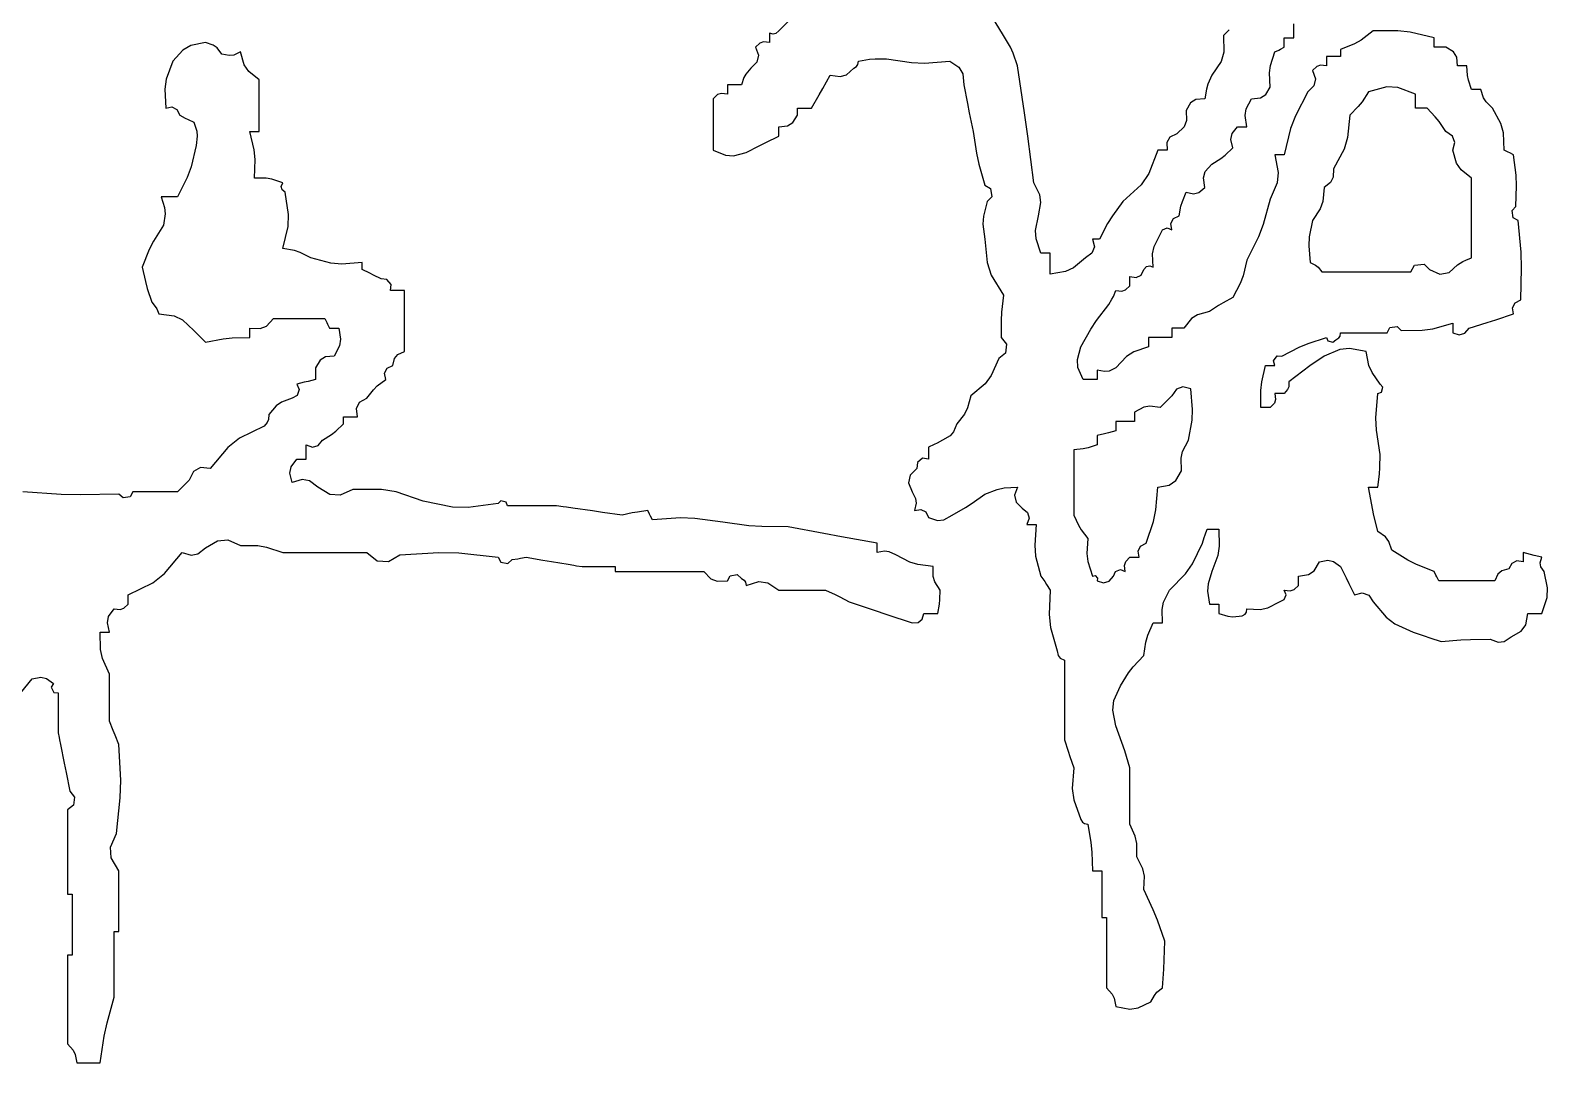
# Model space of a CAD drawing. Extents: x -737978 to 768813, y -372247 to 1140308.
# Drawn here: x 51195 to 52013, y -248814 to -248257 of the extents above; entities that cross this region are included whole.
import ezdxf

# ---------------------------------------------------------------- set-up
doc = ezdxf.new("R2010")
doc.units = 0
doc.header["$LTSCALE"] = 1000
doc.header["$MEASUREMENT"] = 0
doc.layers.get('0').update_dxf_attribs({"linetype": 'CONTINUOUS'})

# ---------------------------------------------------------------- blocks, each defined once
blk = doc.blocks.new('黄履优')
for p, q in [((1.1437, 0.4461), (1.140244, 0.442595)), ((1.220261, 0.440928), (1.217274, 0.445756)), ((1.323616, 0.440094), (1.323616, 0.445095)), ((0.936033, 0.438427), (0.930769, 0.437339)), ((0.938763, 0.437546), (0.936033, 0.438427)), ((1.133442, 0.438208), (1.131909, 0.43676)), ((1.134814, 0.438665), (1.133442, 0.438208)), ((1.13691, 0.438427), (1.134814, 0.438665)), ((1.138248, 0.441446), (1.13691, 0.441761)), ((1.13691, 0.441761), (1.13691, 0.440427)), ((1.13691, 0.440427), (1.13691, 0.439761)), ((1.13691, 0.439761), (1.13691, 0.438427)), ((1.139211, 0.441687), (1.138248, 0.441446)), ((1.140244, 0.442595), (1.139211, 0.441687)), ((1.22271, 0.43683), (1.220261, 0.440928)), ((1.299944, 0.442261), (1.298611, 0.440928)), ((1.298611, 0.440928), (1.298761, 0.435022)), ((1.300611, 0.442928), (1.299944, 0.442261)), ((1.320282, 0.43876), (1.320282, 0.440094)), ((1.320282, 0.440094), (1.321616, 0.440094)), ((1.320282, 0.438094), (1.320282, 0.43876)), ((1.320282, 0.43676), (1.320282, 0.438094)), ((1.321616, 0.440094), (1.322283, 0.440094)), ((1.322283, 0.440094), (1.323616, 0.440094)), ((1.345273, 0.437935), (1.340286, 0.435926)), ((1.347693, 0.439318), (1.345273, 0.437935)), ((1.351956, 0.442595), (1.347693, 0.439318)), ((1.360682, 0.442621), (1.351956, 0.442595)), ((1.365136, 0.442107), (1.360682, 0.442621)), ((1.373627, 0.440094), (1.365136, 0.442107)), ((1.373627, 0.43876), (1.373627, 0.440094)), ((1.373627, 0.438094), (1.373627, 0.43876)), ((1.373627, 0.43676), (1.373627, 0.438094)), ((0.927974, 0.435742), (0.924364, 0.431759)), ((0.930769, 0.437339), (0.927974, 0.435742)), ((0.94015, 0.436556), (0.938763, 0.437546)), ((0.941868, 0.434259), (0.94015, 0.436556)), ((0.944509, 0.433758), (0.941868, 0.434259)), ((0.9461, 0.433957), (0.944509, 0.433758)), ((0.948536, 0.435093), (0.9461, 0.433957)), ((0.949863, 0.430471), (0.948536, 0.435093)), ((1.131909, 0.43676), (1.133, 0.433887)), ((1.133, 0.433887), (1.132447, 0.431399)), ((1.168583, 0.431759), (1.172527, 0.43251)), ((1.172527, 0.43251), (1.174571, 0.43268)), ((1.174571, 0.43268), (1.178585, 0.432592)), ((1.178585, 0.432592), (1.1875, 0.4313)), ((1.223733, 0.434614), (1.22271, 0.43683)), ((1.225262, 0.430092), (1.223733, 0.434614)), ((1.298761, 0.435022), (1.297767, 0.431642)), ((1.315391, 0.430294), (1.316948, 0.435093)), ((1.316948, 0.435093), (1.318282, 0.43576)), ((1.318282, 0.43576), (1.318948, 0.436093)), ((1.318948, 0.436093), (1.320282, 0.43676)), ((1.337286, 0.433426), (1.335285, 0.433426)), ((1.335285, 0.433426), (1.335285, 0.432092)), ((1.338286, 0.433426), (1.337286, 0.433426)), ((1.340286, 0.433426), (1.338286, 0.433426)), ((1.340286, 0.435926), (1.340286, 0.434926)), ((1.340286, 0.434926), (1.340286, 0.434426)), ((1.340286, 0.434426), (1.340286, 0.433426)), ((1.375294, 0.43676), (1.373627, 0.43676)), ((1.376127, 0.43676), (1.375294, 0.43676)), ((1.377794, 0.43676), (1.376127, 0.43676)), ((1.380486, 0.435133), (1.377794, 0.43676)), ((1.381679, 0.433224), (1.380486, 0.435133)), ((1.381962, 0.430092), (1.381679, 0.433224)), ((0.924364, 0.431759), (0.92208, 0.425415)), ((0.951449, 0.428094), (0.949863, 0.430471)), ((0.955204, 0.425091), (0.951449, 0.428094)), ((1.128508, 0.427204), (1.127798, 0.42596)), ((1.130241, 0.429258), (1.128508, 0.427204)), ((1.132447, 0.431399), (1.130241, 0.429258)), ((1.162029, 0.426283), (1.164299, 0.426963)), ((1.164299, 0.426963), (1.166916, 0.429258)), ((1.166916, 0.429258), (1.167954, 0.429865)), ((1.167954, 0.429865), (1.168422, 0.430568)), ((1.168422, 0.430568), (1.168583, 0.431759)), ((1.1875, 0.4313), (1.192104, 0.431129)), ((1.192104, 0.431129), (1.20109, 0.431759)), ((1.20109, 0.431759), (1.204335, 0.429617)), ((1.204335, 0.429617), (1.205729, 0.427295)), ((1.205729, 0.427295), (1.206091, 0.423424)), ((1.227713, 0.413439), (1.225262, 0.430092)), ((1.297767, 0.431642), (1.294443, 0.426758)), ((1.315036, 0.42763), (1.315391, 0.430294)), ((1.315281, 0.42259), (1.315036, 0.42763)), ((1.331818, 0.429872), (1.330284, 0.428425)), ((1.330284, 0.428425), (1.331376, 0.425551)), ((1.33319, 0.43033), (1.331818, 0.429872)), ((1.335285, 0.430092), (1.33319, 0.43033)), ((1.335285, 0.432092), (1.335285, 0.431426)), ((1.335285, 0.431426), (1.335285, 0.430092)), ((1.383296, 0.430092), (1.381962, 0.430092)), ((1.383962, 0.430092), (1.383296, 0.430092)), ((1.385296, 0.430092), (1.383962, 0.430092)), ((1.385564, 0.426702), (1.385296, 0.430092)), ((0.92208, 0.425415), (0.921542, 0.421824)), ((0.921542, 0.421824), (0.921864, 0.415089)), ((0.955204, 0.417756), (0.955204, 0.425091)), ((1.123907, 0.423424), (1.121906, 0.423424)), ((1.121906, 0.423424), (1.121906, 0.42209)), ((1.121906, 0.42209), (1.121906, 0.421423)), ((1.124907, 0.423424), (1.123907, 0.423424)), ((1.126907, 0.423424), (1.124907, 0.423424)), ((1.127798, 0.42596), (1.126907, 0.423424)), ((1.15458, 0.419756), (1.155914, 0.42209)), ((1.155914, 0.42209), (1.158581, 0.426758)), ((1.158581, 0.426758), (1.162029, 0.426283)), ((1.206091, 0.423424), (1.207425, 0.416756)), ((1.292582, 0.421844), (1.291943, 0.418423)), ((1.293094, 0.423549), (1.292582, 0.421844)), ((1.294443, 0.426758), (1.293094, 0.423549)), ((1.313654, 0.419898), (1.315281, 0.42259)), ((1.330823, 0.423064), (1.328617, 0.420923)), ((1.331376, 0.425551), (1.330823, 0.423064)), ((1.35675, 0.422605), (1.350289, 0.420923)), ((1.360697, 0.422407), (1.35675, 0.422605)), ((1.366959, 0.42009), (1.360697, 0.422407)), ((1.385907, 0.424989), (1.385564, 0.426702)), ((1.386963, 0.421757), (1.385907, 0.424989)), ((1.388297, 0.421757), (1.386963, 0.421757)), ((1.388963, 0.421757), (1.388297, 0.421757)), ((1.390297, 0.421757), (1.388963, 0.421757)), ((1.391283, 0.41877), (1.390297, 0.421757)), ((0.955204, 0.414088), (0.955204, 0.417756)), ((1.118439, 0.41987), (1.116905, 0.418423)), ((1.116905, 0.418423), (1.116905, 0.411088)), ((1.119811, 0.420328), (1.118439, 0.41987)), ((1.121906, 0.42009), (1.119811, 0.420328)), ((1.121906, 0.421423), (1.121906, 0.42009)), ((1.151913, 0.415089), (1.15458, 0.419756)), ((1.207425, 0.416756), (1.208091, 0.413422)), ((1.286902, 0.416947), (1.285275, 0.414255)), ((1.28881, 0.41814), (1.286902, 0.416947)), ((1.291943, 0.418423), (1.28881, 0.41814)), ((1.306728, 0.414831), (1.308613, 0.418423)), ((1.308613, 0.418423), (1.311746, 0.418706)), ((1.311746, 0.418706), (1.313654, 0.419898)), ((1.328617, 0.420923), (1.324238, 0.412381)), ((1.347994, 0.417323), (1.346629, 0.415617)), ((1.350289, 0.420923), (1.347994, 0.417323)), ((1.366959, 0.418089), (1.366959, 0.42009)), ((1.366959, 0.417089), (1.366959, 0.418089)), ((1.366959, 0.415089), (1.366959, 0.417089)), ((1.392212, 0.417284), (1.391283, 0.41877)), ((1.394465, 0.415089), (1.392212, 0.417284)), ((0.921864, 0.415089), (0.924067, 0.415471)), ((0.924067, 0.415471), (0.925849, 0.414581)), ((0.925849, 0.414581), (0.926865, 0.412588)), ((0.926865, 0.412588), (0.928803, 0.411471)), ((0.928803, 0.411471), (0.92981, 0.410968)), ((0.92981, 0.410968), (0.931866, 0.410088)), ((0.955204, 0.406754), (0.955204, 0.414088)), ((1.116905, 0.411088), (1.116905, 0.40742)), ((1.145285, 0.409896), (1.146912, 0.412588)), ((1.146912, 0.414088), (1.146912, 0.415089)), ((1.146912, 0.415089), (1.148912, 0.415089)), ((1.146912, 0.413588), (1.146912, 0.414088)), ((1.146912, 0.412588), (1.146912, 0.413588)), ((1.148912, 0.415089), (1.149912, 0.415089)), ((1.149912, 0.415089), (1.151913, 0.415089)), ((1.208091, 0.413422), (1.209425, 0.406754)), ((1.22888, 0.405103), (1.227713, 0.413439)), ((1.285275, 0.414255), (1.285492, 0.410671)), ((1.306328, 0.412429), (1.306728, 0.414831)), ((1.306946, 0.408421), (1.306328, 0.412429)), ((1.324238, 0.412381), (1.322524, 0.407752)), ((1.34362, 0.412588), (1.342824, 0.404612)), ((1.346629, 0.415617), (1.34362, 0.412588)), ((1.368626, 0.415089), (1.366959, 0.415089)), ((1.369459, 0.415089), (1.368626, 0.415089)), ((1.371126, 0.415089), (1.369459, 0.415089)), ((1.374034, 0.411962), (1.371126, 0.415089)), ((1.375382, 0.410277), (1.374034, 0.411962)), ((1.397426, 0.409609), (1.394465, 0.415089)), ((0.931866, 0.410088), (0.932939, 0.406913)), ((0.932939, 0.406913), (0.933122, 0.405076)), ((0.953328, 0.400213), (0.95187, 0.406754)), ((0.95187, 0.406754), (0.953204, 0.406754)), ((0.953204, 0.406754), (0.95387, 0.406754)), ((0.95387, 0.406754), (0.955204, 0.406754)), ((1.116905, 0.40742), (1.116905, 0.400085)), ((1.140244, 0.408421), (1.143376, 0.408703)), ((1.140244, 0.407087), (1.140244, 0.408421)), ((1.140244, 0.40642), (1.140244, 0.407087)), ((1.140244, 0.405087), (1.140244, 0.40642)), ((1.143376, 0.408703), (1.145285, 0.409896)), ((1.209425, 0.406754), (1.210628, 0.398999)), ((1.281941, 0.40592), (1.27954, 0.40471)), ((1.28457, 0.408366), (1.281941, 0.40592)), ((1.285492, 0.410671), (1.28457, 0.408366)), ((1.301286, 0.403921), (1.301743, 0.40598)), ((1.301743, 0.40598), (1.303612, 0.408421)), ((1.303612, 0.408421), (1.304945, 0.408421)), ((1.304945, 0.408421), (1.305612, 0.408421)), ((1.305612, 0.408421), (1.306946, 0.408421)), ((1.322524, 0.407752), (1.320282, 0.398418)), ((1.377794, 0.406754), (1.375382, 0.410277)), ((1.380135, 0.40513), (1.377794, 0.406754)), ((1.398343, 0.406307), (1.397426, 0.409609)), ((1.398632, 0.400085), (1.398343, 0.406307)), ((0.932699, 0.401753), (0.930918, 0.394154)), ((0.933122, 0.405076), (0.932699, 0.401753)), ((0.953671, 0.396783), (0.953328, 0.400213)), ((1.116905, 0.400085), (1.121223, 0.39828)), ((1.128574, 0.399252), (1.133219, 0.401631)), ((1.133219, 0.401631), (1.135553, 0.402799)), ((1.135553, 0.402799), (1.140244, 0.405087)), ((1.231096, 0.388416), (1.22888, 0.405103)), ((1.275272, 0.400085), (1.27205, 0.391813)), ((1.276606, 0.400085), (1.275272, 0.400085)), ((1.277273, 0.400085), (1.276606, 0.400085)), ((1.278607, 0.400085), (1.277273, 0.400085)), ((1.27954, 0.40471), (1.278431, 0.402768)), ((1.278431, 0.402768), (1.278607, 0.400085)), ((1.299171, 0.398319), (1.301945, 0.400919)), ((1.301945, 0.400919), (1.301286, 0.403921)), ((1.341568, 0.400485), (1.337786, 0.393417)), ((1.342824, 0.404612), (1.341568, 0.400485)), ((1.380991, 0.402848), (1.380135, 0.40513)), ((1.380295, 0.400085), (1.380991, 0.402848)), ((1.38164, 0.395469), (1.380295, 0.400085)), ((1.399966, 0.399419), (1.398632, 0.400085)), ((0.953537, 0.390083), (0.953671, 0.396783)), ((1.121223, 0.39828), (1.124044, 0.398078)), ((1.124044, 0.398078), (1.128574, 0.399252)), ((1.210628, 0.398999), (1.211468, 0.395137)), ((1.211468, 0.395137), (1.213593, 0.387583)), ((1.292148, 0.392467), (1.294443, 0.395084)), ((1.294443, 0.395084), (1.297646, 0.397133)), ((1.297646, 0.397133), (1.299171, 0.398319)), ((1.318282, 0.398418), (1.316948, 0.398418)), ((1.316948, 0.398418), (1.318104, 0.392154)), ((1.318948, 0.398418), (1.318282, 0.398418)), ((1.320282, 0.398418), (1.318948, 0.398418)), ((1.383219, 0.393101), (1.38164, 0.395469)), ((1.400633, 0.399085), (1.399966, 0.399419)), ((1.401966, 0.398418), (1.400633, 0.399085)), ((1.40285, 0.391129), (1.401966, 0.398418)), ((0.929547, 0.390383), (0.926031, 0.383415)), ((0.930918, 0.394154), (0.929547, 0.390383)), ((0.957593, 0.390079), (0.953537, 0.390083)), ((0.959701, 0.389728), (0.957593, 0.390079)), ((0.963539, 0.388416), (0.959701, 0.389728)), ((1.27205, 0.391813), (1.269293, 0.387769)), ((1.291467, 0.390198), (1.292148, 0.392467)), ((1.291943, 0.386749), (1.291467, 0.390198)), ((1.318104, 0.392154), (1.317716, 0.388468)), ((1.337708, 0.390436), (1.33679, 0.388601)), ((1.337786, 0.393417), (1.337708, 0.390436)), ((1.386963, 0.390083), (1.383219, 0.393101)), ((1.386963, 0.378748), (1.386963, 0.390083)), ((1.403018, 0.38742), (1.40285, 0.391129)), ((0.963016, 0.387145), (0.963539, 0.388416)), ((0.963313, 0.385958), (0.963016, 0.387145)), ((0.964373, 0.385082), (0.963313, 0.385958)), ((0.965614, 0.37717), (0.964373, 0.385082)), ((1.213593, 0.387583), (1.215661, 0.386451)), ((1.215661, 0.386451), (1.216095, 0.383414)), ((1.233174, 0.384184), (1.231096, 0.388416)), ((1.233573, 0.381392), (1.233174, 0.384184)), ((1.269293, 0.387769), (1.26277, 0.381748)), ((1.283984, 0.38185), (1.285275, 0.385082)), ((1.285275, 0.385082), (1.287972, 0.384553)), ((1.287972, 0.384553), (1.289811, 0.385013)), ((1.289811, 0.385013), (1.291943, 0.386749)), ((1.317716, 0.388468), (1.315281, 0.382582)), ((1.334452, 0.386749), (1.333949, 0.381818)), ((1.33679, 0.388601), (1.334452, 0.386749)), ((1.4028, 0.380081), (1.403018, 0.38742)), ((0.92253, 0.383415), (0.920197, 0.383415)), ((0.920197, 0.383415), (0.921482, 0.379612)), ((0.921482, 0.379612), (0.921668, 0.377377)), ((0.923697, 0.383415), (0.92253, 0.383415)), ((0.926031, 0.383415), (0.923697, 0.383415)), ((1.214426, 0.381748), (1.213131, 0.376563)), ((1.216095, 0.383414), (1.214426, 0.381748)), ((1.232763, 0.376747), (1.233573, 0.381392)), ((1.26277, 0.381748), (1.259045, 0.376679)), ((1.282774, 0.376747), (1.283476, 0.380156)), ((1.283476, 0.380156), (1.283984, 0.38185)), ((1.315281, 0.382582), (1.312728, 0.373652)), ((1.333019, 0.379214), (1.330284, 0.37508)), ((1.333949, 0.381818), (1.333019, 0.379214)), ((1.386963, 0.37308), (1.386963, 0.378748)), ((1.401418, 0.378596), (1.4028, 0.380081)), ((1.401845, 0.376037), (1.401418, 0.378596)), ((0.92103, 0.373413), (0.917508, 0.367702)), ((0.921668, 0.377377), (0.92103, 0.373413)), ((0.965434, 0.372859), (0.965614, 0.37717)), ((1.213131, 0.376563), (1.212954, 0.373719)), ((1.212954, 0.373719), (1.213593, 0.368412)), ((1.231661, 0.371517), (1.232763, 0.376747)), ((1.257359, 0.373982), (1.254435, 0.368412)), ((1.259045, 0.376679), (1.257359, 0.373982)), ((1.279891, 0.37395), (1.280782, 0.375731)), ((1.280274, 0.371746), (1.279891, 0.37395)), ((1.280782, 0.375731), (1.282774, 0.376747)), ((1.312728, 0.373652), (1.311034, 0.36925)), ((1.330284, 0.37508), (1.329151, 0.369177)), ((1.386963, 0.361744), (1.386963, 0.37308)), ((1.403633, 0.37508), (1.401845, 0.376037)), ((1.404642, 0.363784), (1.403633, 0.37508)), ((0.917508, 0.367702), (0.915984, 0.364654)), ((0.963539, 0.365078), (0.965434, 0.372859)), ((1.213593, 0.368412), (1.214407, 0.360017)), ((1.231852, 0.368463), (1.231661, 0.371517)), ((1.233597, 0.363411), (1.231852, 0.368463)), ((1.252934, 0.368412), (1.251934, 0.368412)), ((1.251934, 0.368412), (1.25263, 0.36565)), ((1.253434, 0.368412), (1.252934, 0.368412)), ((1.254435, 0.368412), (1.253434, 0.368412)), ((1.273949, 0.365821), (1.276106, 0.370079)), ((1.276106, 0.370079), (1.276865, 0.371706)), ((1.276865, 0.371706), (1.278602, 0.372401)), ((1.278602, 0.372401), (1.280274, 0.371746)), ((1.311034, 0.36925), (1.306946, 0.36091)), ((1.329151, 0.369177), (1.328978, 0.366069)), ((0.915984, 0.364654), (0.913529, 0.35841)), ((0.967683, 0.364297), (0.963539, 0.365078)), ((0.969757, 0.363605), (0.967683, 0.364297)), ((0.973541, 0.361744), (0.969757, 0.363605)), ((1.234931, 0.363411), (1.233597, 0.363411)), ((1.235597, 0.363411), (1.234931, 0.363411)), ((1.236931, 0.363411), (1.235597, 0.363411)), ((1.236931, 0.36041), (1.236931, 0.363411)), ((1.251774, 0.363368), (1.249434, 0.361744)), ((1.25263, 0.36565), (1.251774, 0.363368)), ((1.273383, 0.363178), (1.273949, 0.365821)), ((1.273605, 0.35841), (1.273383, 0.363178)), ((1.328978, 0.366069), (1.329451, 0.360077)), ((1.40481, 0.358076), (1.404642, 0.363784)), ((0.913529, 0.35841), (0.914645, 0.353356)), ((0.980663, 0.359864), (0.973541, 0.361744)), ((0.984535, 0.359512), (0.980663, 0.359864)), ((0.991879, 0.360077), (0.984535, 0.359512)), ((0.991879, 0.359077), (0.991879, 0.360077)), ((0.991879, 0.358577), (0.991879, 0.359077)), ((0.991879, 0.357576), (0.991879, 0.358577)), ((0.994546, 0.356243), (0.991879, 0.357576)), ((1.214407, 0.360017), (1.215875, 0.355613)), ((1.236931, 0.35891), (1.236931, 0.36041)), ((1.236931, 0.355909), (1.236931, 0.35891)), ((1.242362, 0.356892), (1.236931, 0.355909)), ((1.245192, 0.358213), (1.242362, 0.356892)), ((1.249434, 0.361744), (1.245192, 0.358213)), ((1.269255, 0.355584), (1.270271, 0.357576)), ((1.270271, 0.357576), (1.271147, 0.358636)), ((1.271147, 0.358636), (1.272334, 0.358933)), ((1.272334, 0.358933), (1.273605, 0.35841)), ((1.306946, 0.36091), (1.305587, 0.355378)), ((1.329451, 0.360077), (1.331387, 0.359178)), ((1.331387, 0.359178), (1.332316, 0.358434)), ((1.332316, 0.358434), (1.333618, 0.356743)), ((1.333618, 0.356743), (1.346288, 0.356743)), ((1.346288, 0.356743), (1.352622, 0.356743)), ((1.352622, 0.356743), (1.365292, 0.356743)), ((1.365292, 0.356743), (1.366632, 0.359073)), ((1.366632, 0.359073), (1.370087, 0.359505)), ((1.370087, 0.359505), (1.37196, 0.357576)), ((1.37196, 0.357576), (1.375652, 0.355898)), ((1.379013, 0.356458), (1.381962, 0.359243)), ((1.381962, 0.359243), (1.383884, 0.360388)), ((1.383884, 0.360388), (1.384895, 0.360893)), ((1.384895, 0.360893), (1.386963, 0.361744)), ((1.404467, 0.346741), (1.40481, 0.358076)), ((0.914645, 0.353356), (0.915315, 0.350846)), ((0.995879, 0.355576), (0.994546, 0.356243)), ((0.998547, 0.354242), (0.995879, 0.355576)), ((1.00067, 0.354022), (0.998547, 0.354242)), ((1.002132, 0.352195), (1.00067, 0.354022)), ((1.001881, 0.350075), (1.002132, 0.352195)), ((1.215875, 0.355613), (1.220261, 0.348408)), ((1.263737, 0.350294), (1.26527, 0.351742)), ((1.26527, 0.353742), (1.26527, 0.355076)), ((1.26527, 0.355076), (1.267474, 0.354693)), ((1.26527, 0.353075), (1.26527, 0.353742)), ((1.26527, 0.351742), (1.26527, 0.353075)), ((1.267474, 0.354693), (1.269255, 0.355584)), ((1.304559, 0.352636), (1.301945, 0.347574)), ((1.305587, 0.355378), (1.304559, 0.352636)), ((1.375652, 0.355898), (1.379013, 0.356458)), ((0.915315, 0.350846), (0.916863, 0.345907)), ((0.916863, 0.345907), (0.918143, 0.344445)), ((1.003881, 0.350075), (1.001881, 0.350075)), ((1.004881, 0.350075), (1.003881, 0.350075)), ((1.006882, 0.350075), (1.004881, 0.350075)), ((1.006882, 0.341406), (1.006882, 0.350075)), ((1.220261, 0.348408), (1.219556, 0.342439)), ((1.257769, 0.345074), (1.258885, 0.347012)), ((1.258885, 0.347012), (1.259389, 0.348019)), ((1.259389, 0.348019), (1.260269, 0.350075)), ((1.260269, 0.350075), (1.262364, 0.349837)), ((1.262364, 0.349837), (1.263737, 0.350294)), ((1.301945, 0.347574), (1.298523, 0.345728)), ((1.402474, 0.345725), (1.404467, 0.346741)), ((0.918143, 0.344445), (0.918675, 0.343558)), ((0.918675, 0.343558), (0.919363, 0.34174)), ((0.919363, 0.34174), (0.924837, 0.34104)), ((0.924837, 0.34104), (0.927813, 0.339651)), ((1.006882, 0.337072), (1.006882, 0.341406)), ((1.219556, 0.342439), (1.219388, 0.339415)), ((1.253333, 0.339386), (1.257769, 0.345074)), ((1.289411, 0.341447), (1.28724, 0.340065)), ((1.29361, 0.342573), (1.289411, 0.341447)), ((1.296849, 0.344723), (1.29361, 0.342573)), ((1.298523, 0.345728), (1.296849, 0.344723)), ((1.395644, 0.339701), (1.401966, 0.34174)), ((1.401584, 0.343943), (1.402474, 0.345725)), ((1.401966, 0.34174), (1.401584, 0.343943)), ((0.927813, 0.339651), (0.931866, 0.335905)), ((0.931866, 0.335905), (0.933533, 0.334238)), ((0.95187, 0.335405), (0.95187, 0.336739)), ((0.95187, 0.336739), (0.955455, 0.336533)), ((0.95187, 0.334738), (0.95187, 0.335405)), ((0.955455, 0.336533), (0.957751, 0.337451)), ((0.957751, 0.337451), (0.960205, 0.340073)), ((0.960205, 0.340073), (0.96754, 0.340073)), ((0.96754, 0.340073), (0.971208, 0.340073)), ((0.971208, 0.340073), (0.978542, 0.340073)), ((0.978542, 0.340073), (0.979209, 0.338739)), ((0.979209, 0.338739), (0.979543, 0.338072)), ((0.979543, 0.338072), (0.980209, 0.336739)), ((0.980209, 0.336739), (0.981543, 0.336739)), ((0.981543, 0.336739), (0.98221, 0.336739)), ((0.98221, 0.336739), (0.983543, 0.336739)), ((0.983543, 0.336739), (0.984161, 0.33273)), ((1.006882, 0.328404), (1.006882, 0.337072)), ((1.219388, 0.339415), (1.219427, 0.333405)), ((1.247767, 0.330071), (1.25131, 0.336353)), ((1.25131, 0.336353), (1.253333, 0.339386)), ((1.281941, 0.336739), (1.280274, 0.336739)), ((1.280274, 0.336739), (1.280274, 0.335405)), ((1.280274, 0.335405), (1.280274, 0.334738)), ((1.282774, 0.336739), (1.281941, 0.336739)), ((1.284441, 0.336739), (1.282774, 0.336739)), ((1.28724, 0.340065), (1.284441, 0.336739)), ((1.340126, 0.33388), (1.340286, 0.335072)), ((1.340286, 0.335072), (1.346954, 0.335072)), ((1.346954, 0.335072), (1.350289, 0.335072)), ((1.350289, 0.335072), (1.356957, 0.335072)), ((1.356957, 0.335072), (1.357913, 0.33686)), ((1.357913, 0.33686), (1.360473, 0.337286)), ((1.360473, 0.337286), (1.361958, 0.335905)), ((1.361958, 0.335905), (1.36936, 0.335912)), ((1.36936, 0.335912), (1.373161, 0.33643)), ((1.373161, 0.33643), (1.380295, 0.338406)), ((1.380295, 0.338406), (1.380295, 0.337072)), ((1.380295, 0.337072), (1.380295, 0.336405)), ((1.380295, 0.336405), (1.380295, 0.335072)), ((1.380295, 0.335072), (1.382586, 0.334269)), ((1.384609, 0.334847), (1.38613, 0.336739)), ((1.38613, 0.336739), (1.392476, 0.338701)), ((1.392476, 0.338701), (1.395644, 0.339701)), ((0.933533, 0.334238), (0.934366, 0.333405)), ((0.934366, 0.333405), (0.936033, 0.331738)), ((0.936033, 0.331738), (0.942297, 0.332892)), ((0.942297, 0.332892), (0.945503, 0.33323)), ((0.945503, 0.33323), (0.95187, 0.333405)), ((0.95187, 0.333405), (0.95187, 0.334738)), ((0.983761, 0.330328), (0.981876, 0.326736)), ((0.984161, 0.33273), (0.983761, 0.330328)), ((1.219427, 0.333405), (1.221278, 0.331019)), ((1.221278, 0.331019), (1.220923, 0.327824)), ((1.246593, 0.325541), (1.247767, 0.330071)), ((1.271938, 0.330071), (1.26669, 0.32827)), ((1.275272, 0.333405), (1.271938, 0.333405)), ((1.271938, 0.333405), (1.271938, 0.332071)), ((1.271938, 0.332071), (1.271938, 0.331404)), ((1.271938, 0.331404), (1.271938, 0.330071)), ((1.27694, 0.333405), (1.275272, 0.333405)), ((1.280274, 0.333405), (1.27694, 0.333405)), ((1.280274, 0.334738), (1.280274, 0.333405)), ((1.319449, 0.326736), (1.325564, 0.329874)), ((1.325564, 0.329874), (1.328767, 0.331223)), ((1.328767, 0.331223), (1.335285, 0.333405)), ((1.335285, 0.333405), (1.335762, 0.332115)), ((1.335762, 0.332115), (1.337592, 0.331658)), ((1.337592, 0.331658), (1.338619, 0.332571)), ((1.338619, 0.332571), (1.339657, 0.333178)), ((1.339657, 0.333178), (1.340126, 0.33388)), ((1.382586, 0.334269), (1.384609, 0.334847)), ((0.976835, 0.325261), (0.975208, 0.322569)), ((0.978744, 0.326454), (0.976835, 0.325261)), ((0.981876, 0.326736), (0.978744, 0.326454)), ((1.002714, 0.323402), (1.00333, 0.325933)), ((1.00333, 0.325933), (1.004504, 0.327342)), ((1.004504, 0.327342), (1.006882, 0.328404)), ((1.218594, 0.325903), (1.215876, 0.319814)), ((1.220923, 0.327824), (1.218594, 0.325903)), ((1.246795, 0.322719), (1.246593, 0.325541)), ((1.264087, 0.326596), (1.260269, 0.322569)), ((1.26669, 0.32827), (1.264087, 0.326596)), ((1.316429, 0.324987), (1.317782, 0.326791)), ((1.316948, 0.323402), (1.316429, 0.324987)), ((1.317782, 0.326791), (1.319449, 0.326736)), ((1.334452, 0.326736), (1.329337, 0.323229)), ((1.340018, 0.329078), (1.334452, 0.326736)), ((1.343511, 0.329466), (1.340018, 0.329078)), ((1.349455, 0.328404), (1.343511, 0.329466)), ((1.350444, 0.323422), (1.349455, 0.328404)), ((0.975208, 0.322569), (0.975208, 0.320902)), ((0.975208, 0.320902), (0.975208, 0.320068)), ((0.975208, 0.320068), (0.975208, 0.318401)), ((0.999831, 0.320605), (1.000722, 0.322386)), ((1.000214, 0.318401), (0.999831, 0.320605)), ((1.000722, 0.322386), (1.002714, 0.323402)), ((1.215876, 0.319814), (1.213676, 0.31688)), ((1.2486, 0.318401), (1.246795, 0.322719)), ((1.256236, 0.321205), (1.253601, 0.321735)), ((1.253601, 0.321735), (1.253601, 0.320402)), ((1.253601, 0.320402), (1.253601, 0.319735)), ((1.253601, 0.319735), (1.253601, 0.318401)), ((1.257846, 0.321406), (1.256236, 0.321205)), ((1.260269, 0.322569), (1.257846, 0.321406)), ((1.312313, 0.317506), (1.313614, 0.323402)), ((1.313614, 0.323402), (1.314948, 0.323402)), ((1.314948, 0.323402), (1.315614, 0.323402)), ((1.315614, 0.323402), (1.316948, 0.323402)), ((1.326832, 0.321391), (1.321949, 0.317568)), ((1.329337, 0.323229), (1.326832, 0.321391)), ((1.351531, 0.320885), (1.350444, 0.323422)), ((1.354456, 0.316734), (1.351531, 0.320885)), ((0.971208, 0.317401), (0.96854, 0.316734)), ((0.96854, 0.316734), (0.969416, 0.314816)), ((0.969416, 0.314816), (0.968725, 0.312742)), ((0.972541, 0.317735), (0.971208, 0.317401)), ((0.975208, 0.318401), (0.972541, 0.317735)), ((0.993546, 0.311733), (0.995822, 0.314741)), ((0.995822, 0.314741), (0.997206, 0.316125)), ((0.997206, 0.316125), (1.000214, 0.318401)), ((1.213676, 0.31688), (1.208592, 0.312567)), ((1.250601, 0.318401), (1.2486, 0.318401)), ((1.251601, 0.318401), (1.250601, 0.318401)), ((1.253601, 0.318401), (1.251601, 0.318401)), ((1.281897, 0.314907), (1.280274, 0.312567)), ((1.284179, 0.315763), (1.281897, 0.314907)), ((1.286942, 0.315067), (1.284179, 0.315763)), ((1.287601, 0.307755), (1.286942, 0.315067)), ((1.311947, 0.308399), (1.311972, 0.314437)), ((1.311972, 0.314437), (1.312313, 0.317506)), ((1.321434, 0.314778), (1.320282, 0.3134)), ((1.321833, 0.315776), (1.321434, 0.314778)), ((1.321949, 0.317568), (1.321833, 0.315776)), ((1.353623, 0.3134), (1.354912, 0.313877)), ((1.355369, 0.315707), (1.354456, 0.316734)), ((1.354912, 0.313877), (1.355369, 0.315707)), ((0.96122, 0.30896), (0.958538, 0.305899)), ((0.963079, 0.310261), (0.96122, 0.30896)), ((0.966873, 0.311733), (0.963079, 0.310261)), ((0.968725, 0.312742), (0.966873, 0.311733)), ((0.989806, 0.30802), (0.990939, 0.310285)), ((0.990939, 0.310285), (0.993546, 0.311733)), ((1.207411, 0.308252), (1.206334, 0.306097)), ((1.208592, 0.312567), (1.207411, 0.308252)), ((1.270202, 0.308531), (1.266937, 0.306732)), ((1.272417, 0.308934), (1.270202, 0.308531)), ((1.276106, 0.308399), (1.272417, 0.308934)), ((1.277773, 0.310066), (1.276106, 0.308399)), ((1.278607, 0.3109), (1.277773, 0.310066)), ((1.280274, 0.312567), (1.278607, 0.3109)), ((1.313281, 0.308399), (1.311947, 0.308399)), ((1.313947, 0.308399), (1.313281, 0.308399)), ((1.315281, 0.308399), (1.313947, 0.308399)), ((1.316729, 0.309933), (1.315281, 0.308399)), ((1.317186, 0.311305), (1.316729, 0.309933)), ((1.318282, 0.3134), (1.316948, 0.3134)), ((1.316948, 0.3134), (1.317186, 0.311305)), ((1.318948, 0.3134), (1.318282, 0.3134)), ((1.320282, 0.3134), (1.318948, 0.3134)), ((1.35293, 0.304753), (1.353623, 0.3134)), ((0.958023, 0.303108), (0.956871, 0.301731)), ((0.958422, 0.304107), (0.958023, 0.303108)), ((0.958538, 0.305899), (0.958422, 0.304107)), ((0.985211, 0.304065), (0.985211, 0.305065)), ((0.985211, 0.305065), (0.987211, 0.305065)), ((0.985211, 0.303565), (0.985211, 0.304065)), ((0.985211, 0.302565), (0.985211, 0.303565)), ((0.987211, 0.305065), (0.988211, 0.305065)), ((0.988211, 0.305065), (0.990212, 0.305065)), ((0.990212, 0.305065), (0.989806, 0.30802)), ((1.206334, 0.306097), (1.203591, 0.302565)), ((1.262937, 0.303398), (1.260269, 0.303398)), ((1.260269, 0.303398), (1.260269, 0.302065)), ((1.26427, 0.303398), (1.262937, 0.303398)), ((1.266937, 0.303398), (1.26427, 0.303398)), ((1.266937, 0.306732), (1.266937, 0.305399)), ((1.266937, 0.305399), (1.266937, 0.304732)), ((1.266937, 0.304732), (1.266937, 0.303398)), ((1.286108, 0.29673), (1.287428, 0.303953)), ((1.287428, 0.303953), (1.287601, 0.307755)), ((1.353101, 0.300297), (1.35293, 0.304753)), ((0.948129, 0.297443), (0.943964, 0.294183)), ((0.956871, 0.301731), (0.948129, 0.297443)), ((0.977709, 0.29673), (0.980911, 0.298778)), ((0.980911, 0.298778), (0.982437, 0.299965)), ((0.982437, 0.299965), (0.985211, 0.302565)), ((1.201216, 0.298327), (1.198589, 0.29673)), ((1.202414, 0.299725), (1.201216, 0.298327)), ((1.203591, 0.302565), (1.202414, 0.299725)), ((1.256268, 0.299064), (1.253601, 0.298397)), ((1.253601, 0.298397), (1.253601, 0.297063)), ((1.257602, 0.299397), (1.256268, 0.299064)), ((1.260269, 0.300064), (1.257602, 0.299397)), ((1.260269, 0.302065), (1.260269, 0.301398)), ((1.260269, 0.301398), (1.260269, 0.300064)), ((1.354456, 0.291729), (1.353101, 0.300297)), ((0.943964, 0.294183), (0.9377, 0.286728)), ((0.971874, 0.293063), (0.971874, 0.295063)), ((0.971874, 0.295063), (0.974165, 0.29426)), ((0.971874, 0.292062), (0.971874, 0.293063)), ((0.971874, 0.290062), (0.971874, 0.292062)), ((0.974165, 0.29426), (0.976188, 0.294838)), ((0.976188, 0.294838), (0.977709, 0.29673)), ((1.195589, 0.29523), (1.193588, 0.29423)), ((1.193588, 0.29423), (1.193588, 0.292563)), ((1.193588, 0.292563), (1.193588, 0.291729)), ((1.196589, 0.29573), (1.195589, 0.29523)), ((1.198589, 0.29673), (1.196589, 0.29573)), ((1.248656, 0.293664), (1.245266, 0.293396)), ((1.245266, 0.293396), (1.245266, 0.284061)), ((1.250369, 0.294007), (1.248656, 0.293664)), ((1.253601, 0.295063), (1.250369, 0.294007)), ((1.253601, 0.297063), (1.253601, 0.296397)), ((1.253601, 0.296397), (1.253601, 0.295063)), ((1.283485, 0.290341), (1.28405, 0.292787)), ((1.28405, 0.292787), (1.286108, 0.29673)), ((0.934279, 0.287008), (0.931769, 0.285613)), ((0.9377, 0.286728), (0.934279, 0.287008)), ((0.966091, 0.285036), (0.966546, 0.287308)), ((0.966546, 0.287308), (0.96854, 0.290062)), ((0.96854, 0.290062), (0.969874, 0.290062)), ((0.969874, 0.290062), (0.970541, 0.290062)), ((0.970541, 0.290062), (0.971874, 0.290062)), ((1.189421, 0.286728), (1.186989, 0.284351)), ((1.189641, 0.288851), (1.189421, 0.286728)), ((1.191468, 0.290313), (1.189641, 0.288851)), ((1.193588, 0.290062), (1.191468, 0.290313)), ((1.193588, 0.291729), (1.193588, 0.290062)), ((1.283608, 0.285894), (1.283485, 0.290341)), ((1.354176, 0.284707), (1.354344, 0.287051)), ((1.354344, 0.287051), (1.354456, 0.291729)), ((0.930199, 0.28256), (0.928532, 0.280893)), ((0.931769, 0.285613), (0.930199, 0.28256)), ((0.966873, 0.281727), (0.966091, 0.285036)), ((0.97046, 0.282742), (0.966873, 0.281727)), ((0.973042, 0.282273), (0.97046, 0.282742)), ((0.976042, 0.28006), (0.973042, 0.282273)), ((1.186989, 0.284351), (1.186424, 0.281522)), ((1.186424, 0.281522), (1.187754, 0.278393)), ((1.245266, 0.284061), (1.245266, 0.279393)), ((1.279284, 0.280748), (1.281589, 0.282361)), ((1.281589, 0.282361), (1.283608, 0.285894)), ((1.353623, 0.28006), (1.354176, 0.284707)), ((0.88466, 0.277441), (0.871019, 0.278393)), ((0.891523, 0.277273), (0.88466, 0.277441)), ((0.905193, 0.277559), (0.891523, 0.277273)), ((0.906678, 0.276178), (0.905193, 0.277559)), ((0.909238, 0.276605), (0.906678, 0.276178)), ((0.910194, 0.278393), (0.909238, 0.276605)), ((0.916529, 0.278393), (0.910194, 0.278393)), ((0.919697, 0.278393), (0.916529, 0.278393)), ((0.926031, 0.278393), (0.919697, 0.278393)), ((0.927698, 0.28006), (0.926031, 0.278393)), ((0.928532, 0.280893), (0.927698, 0.28006)), ((0.980333, 0.277471), (0.976042, 0.28006)), ((0.983947, 0.27723), (0.980333, 0.277471)), ((0.988545, 0.279226), (0.983947, 0.27723)), ((0.998685, 0.279214), (0.988545, 0.279226)), ((1.003954, 0.278335), (0.998685, 0.279214)), ((1.01355, 0.275059), (1.003954, 0.278335)), ((1.187754, 0.278393), (1.188917, 0.275969)), ((1.188917, 0.275969), (1.189118, 0.27436)), ((1.209111, 0.274288), (1.213593, 0.277559)), ((1.213593, 0.277559), (1.21806, 0.27924)), ((1.21806, 0.27924), (1.220497, 0.279763)), ((1.220497, 0.279763), (1.225262, 0.28006)), ((1.225262, 0.28006), (1.22417, 0.277186)), ((1.22417, 0.277186), (1.224723, 0.274699)), ((1.245266, 0.279393), (1.245266, 0.270058)), ((1.274575, 0.271916), (1.275272, 0.28006)), ((1.275272, 0.28006), (1.279284, 0.280748)), ((1.351428, 0.273687), (1.350289, 0.28006)), ((1.350289, 0.28006), (1.351622, 0.28006)), ((1.351622, 0.28006), (1.352289, 0.28006)), ((1.352289, 0.28006), (1.353623, 0.28006)), ((1.024014, 0.272953), (1.01355, 0.275059)), ((1.029647, 0.272777), (1.024014, 0.272953)), ((1.040222, 0.274225), (1.029647, 0.272777)), ((1.04125, 0.275138), (1.040222, 0.274225)), ((1.043079, 0.274681), (1.04125, 0.275138)), ((1.043556, 0.273392), (1.043079, 0.274681)), ((1.050558, 0.273392), (1.043556, 0.273392)), ((1.054059, 0.273392), (1.050558, 0.273392)), ((1.06106, 0.273392), (1.054059, 0.273392)), ((1.063394, 0.273058), (1.06106, 0.273392)), ((1.064561, 0.272892), (1.063394, 0.273058)), ((1.066895, 0.272558), (1.064561, 0.272892)), ((1.073896, 0.271558), (1.066895, 0.272558)), ((1.077397, 0.271058), (1.073896, 0.271558)), ((1.084398, 0.270058), (1.077397, 0.271058)), ((1.088044, 0.270836), (1.084398, 0.270058)), ((1.089881, 0.27117), (1.088044, 0.270836)), ((1.093567, 0.271725), (1.089881, 0.27117)), ((1.094234, 0.270391), (1.093567, 0.271725)), ((1.094567, 0.269724), (1.094234, 0.270391)), ((1.189118, 0.27436), (1.188587, 0.271725)), ((1.188587, 0.271725), (1.190791, 0.272107)), ((1.190791, 0.272107), (1.192572, 0.271217)), ((1.192572, 0.271217), (1.193588, 0.269224)), ((1.201923, 0.270058), (1.206761, 0.272777)), ((1.206761, 0.272777), (1.209111, 0.274288)), ((1.224723, 0.274699), (1.226929, 0.272558)), ((1.226929, 0.272558), (1.228821, 0.271038)), ((1.228821, 0.271038), (1.229399, 0.269014)), ((1.273717, 0.2678), (1.274575, 0.271916)), ((1.352096, 0.270514), (1.351428, 0.273687)), ((1.353623, 0.264223), (1.352096, 0.270514)), ((1.095234, 0.268391), (1.094567, 0.269724)), ((1.105217, 0.26909), (1.095234, 0.268391)), ((1.110325, 0.26892), (1.105217, 0.26909)), ((1.120239, 0.267557), (1.110325, 0.26892)), ((1.129516, 0.266318), (1.120239, 0.267557)), ((1.134219, 0.265982), (1.129516, 0.266318)), ((1.143578, 0.26589), (1.134219, 0.265982)), ((1.156231, 0.263472), (1.143578, 0.26589)), ((1.193588, 0.269224), (1.196755, 0.268129)), ((1.196755, 0.268129), (1.199036, 0.268357)), ((1.199036, 0.268357), (1.201923, 0.270058)), ((1.229399, 0.269014), (1.228596, 0.266724)), ((1.228596, 0.266724), (1.229929, 0.266724)), ((1.229929, 0.266724), (1.230596, 0.266724)), ((1.230596, 0.266724), (1.23193, 0.266724)), ((1.23193, 0.266724), (1.231365, 0.25938)), ((1.245266, 0.270058), (1.246961, 0.266558)), ((1.246961, 0.266558), (1.247977, 0.264865)), ((1.247977, 0.264865), (1.250267, 0.261723)), ((1.271105, 0.260056), (1.273717, 0.2678)), ((1.292109, 0.263056), (1.292776, 0.265057)), ((1.292776, 0.265057), (1.294443, 0.265057)), ((1.294443, 0.265057), (1.295277, 0.265057)), ((1.295277, 0.265057), (1.296944, 0.265057)), ((1.296944, 0.265057), (1.297132, 0.258975)), ((0.936033, 0.258389), (0.940325, 0.260978)), ((0.940325, 0.260978), (0.943939, 0.261219)), ((0.943939, 0.261219), (0.948536, 0.259222)), ((1.162566, 0.262304), (1.156231, 0.263472)), ((1.175251, 0.260056), (1.162566, 0.262304)), ((1.175251, 0.258722), (1.175251, 0.260056)), ((1.250267, 0.261723), (1.24996, 0.256355)), ((1.269113, 0.259039), (1.271105, 0.260056)), ((1.287603, 0.25271), (1.291109, 0.260056)), ((1.291109, 0.260056), (1.291776, 0.262056)), ((1.291776, 0.262056), (1.292109, 0.263056)), ((1.35636, 0.262321), (1.353623, 0.264223)), ((1.357564, 0.260716), (1.35636, 0.262321)), ((1.358624, 0.257555), (1.357564, 0.260716)), ((0.921434, 0.249266), (0.927698, 0.256722)), ((0.927698, 0.256722), (0.930975, 0.255813)), ((0.930975, 0.255813), (0.933358, 0.25629)), ((0.933358, 0.25629), (0.936033, 0.258389)), ((0.948536, 0.259222), (0.95462, 0.259215)), ((0.95462, 0.259215), (0.957782, 0.258688)), ((0.957782, 0.258688), (0.963539, 0.256722)), ((0.963539, 0.256722), (0.975542, 0.256722)), ((0.975542, 0.256722), (0.981543, 0.256722)), ((0.981543, 0.256722), (0.993546, 0.256722)), ((0.993546, 0.256722), (0.99722, 0.253824)), ((1.001166, 0.253542), (1.005215, 0.255888)), ((1.005215, 0.255888), (1.019191, 0.256812)), ((1.019191, 0.256812), (1.026306, 0.256643)), ((1.026306, 0.256643), (1.040222, 0.255054)), ((1.040222, 0.255054), (1.041179, 0.253266)), ((1.043738, 0.25284), (1.045223, 0.254221)), ((1.045223, 0.254221), (1.047224, 0.254554)), ((1.047224, 0.254554), (1.048224, 0.254721)), ((1.048224, 0.254721), (1.050224, 0.255054)), ((1.050224, 0.255054), (1.056226, 0.254054)), ((1.056226, 0.254054), (1.059226, 0.253554)), ((1.175251, 0.258055), (1.175251, 0.258722)), ((1.175251, 0.256722), (1.175251, 0.258055)), ((1.177886, 0.257252), (1.175251, 0.256722)), ((1.179496, 0.257051), (1.177886, 0.257252)), ((1.181919, 0.255888), (1.179496, 0.257051)), ((1.186903, 0.253358), (1.181919, 0.255888)), ((1.231365, 0.25938), (1.231717, 0.255508)), ((1.231717, 0.255508), (1.233597, 0.248386)), ((1.24996, 0.256355), (1.250315, 0.253513)), ((1.263823, 0.253521), (1.26527, 0.255054)), ((1.26527, 0.255054), (1.266604, 0.255054)), ((1.266604, 0.255054), (1.267271, 0.255054)), ((1.267271, 0.255054), (1.268604, 0.255054)), ((1.268222, 0.257258), (1.269113, 0.259039)), ((1.268604, 0.255054), (1.268222, 0.257258)), ((1.296593, 0.255745), (1.294443, 0.250053)), ((1.297132, 0.258975), (1.296593, 0.255745)), ((1.332785, 0.253387), (1.335787, 0.254046)), ((1.335787, 0.254046), (1.337846, 0.253589)), ((1.364335, 0.254033), (1.358624, 0.257555)), ((1.367383, 0.252509), (1.364335, 0.254033)), ((1.407968, 0.256055), (1.4053, 0.256722)), ((1.4053, 0.256722), (1.4053, 0.255388)), ((1.4053, 0.255388), (1.4053, 0.254721)), ((1.4053, 0.254721), (1.4053, 0.253387)), ((1.409301, 0.255721), (1.407968, 0.256055)), ((1.411968, 0.255054), (1.409301, 0.255721)), ((1.411375, 0.253115), (1.411968, 0.255054)), ((0.91727, 0.246007), (0.921434, 0.249266)), ((0.99722, 0.253824), (1.001166, 0.253542)), ((1.041179, 0.253266), (1.043738, 0.25284)), ((1.059226, 0.253554), (1.065228, 0.252554)), ((1.065228, 0.252554), (1.067228, 0.252221)), ((1.067228, 0.252221), (1.068228, 0.252054)), ((1.068228, 0.252054), (1.070229, 0.25172)), ((1.070229, 0.25172), (1.074896, 0.25172)), ((1.074896, 0.25172), (1.07723, 0.25172)), ((1.07723, 0.25172), (1.081898, 0.25172)), ((1.081898, 0.25172), (1.081898, 0.251054)), ((1.081898, 0.251054), (1.081898, 0.25072)), ((1.081898, 0.25072), (1.081898, 0.250053)), ((1.081898, 0.250053), (1.094567, 0.250053)), ((1.094567, 0.250053), (1.100902, 0.250053)), ((1.100902, 0.250053), (1.113571, 0.250053)), ((1.113571, 0.250053), (1.116025, 0.247432)), ((1.122863, 0.248508), (1.125423, 0.248934)), ((1.125423, 0.248934), (1.126907, 0.247553)), ((1.189718, 0.252478), (1.186903, 0.253358)), ((1.195255, 0.25172), (1.189718, 0.252478)), ((1.195191, 0.24824), (1.195255, 0.25172)), ((1.250315, 0.253513), (1.251934, 0.248386)), ((1.259436, 0.248386), (1.260195, 0.250014)), ((1.260195, 0.250014), (1.261932, 0.250708)), ((1.261932, 0.250708), (1.263603, 0.250053)), ((1.263365, 0.252149), (1.263823, 0.253521)), ((1.263603, 0.250053), (1.263365, 0.252149)), ((1.27944, 0.243385), (1.285142, 0.249194)), ((1.285142, 0.249194), (1.287603, 0.25271)), ((1.294443, 0.250053), (1.293139, 0.245559)), ((1.325283, 0.248386), (1.328857, 0.248869)), ((1.328857, 0.248869), (1.330965, 0.250274)), ((1.330965, 0.250274), (1.332785, 0.253387)), ((1.337846, 0.253589), (1.340286, 0.25172)), ((1.340286, 0.25172), (1.342287, 0.24772)), ((1.373627, 0.250053), (1.367383, 0.252509)), ((1.374294, 0.24872), (1.373627, 0.250053)), ((1.374627, 0.248053), (1.374294, 0.24872)), ((1.39636, 0.249097), (1.395298, 0.246719)), ((1.397769, 0.250271), (1.39636, 0.249097)), ((1.400299, 0.250887), (1.397769, 0.250271)), ((1.401315, 0.252879), (1.400299, 0.250887)), ((1.403097, 0.25377), (1.401315, 0.252879)), ((1.4053, 0.253387), (1.403097, 0.25377)), ((1.411611, 0.251695), (1.411375, 0.253115)), ((1.412802, 0.250053), (1.411611, 0.251695)), ((1.414074, 0.244179), (1.412802, 0.250053)), ((0.908527, 0.241718), (0.91727, 0.246007)), ((1.116025, 0.247432), (1.118321, 0.246513)), ((1.118321, 0.246513), (1.121906, 0.246719)), ((1.121906, 0.246719), (1.122863, 0.248508)), ((1.126907, 0.247553), (1.127945, 0.246946)), ((1.127945, 0.246946), (1.128414, 0.246244)), ((1.128414, 0.246244), (1.128574, 0.245052)), ((1.128574, 0.245052), (1.133082, 0.246437)), ((1.133082, 0.246437), (1.136305, 0.245977)), ((1.136305, 0.245977), (1.140244, 0.243385)), ((1.140244, 0.243385), (1.146912, 0.243385)), ((1.146912, 0.243385), (1.150246, 0.243385)), ((1.150246, 0.243385), (1.156914, 0.243385)), ((1.156914, 0.243385), (1.160297, 0.241821)), ((1.195786, 0.246255), (1.195191, 0.24824)), ((1.197756, 0.243385), (1.195786, 0.246255)), ((1.197627, 0.240037), (1.197756, 0.243385)), ((1.233597, 0.248386), (1.234931, 0.246386)), ((1.234931, 0.246386), (1.235597, 0.245386)), ((1.235597, 0.245386), (1.236931, 0.243385)), ((1.236931, 0.243385), (1.23649, 0.23467)), ((1.251934, 0.248386), (1.252864, 0.248544)), ((1.252864, 0.248544), (1.253759, 0.247649)), ((1.253759, 0.247649), (1.253601, 0.246719)), ((1.253601, 0.246719), (1.255892, 0.245917)), ((1.255892, 0.245917), (1.257915, 0.246495)), ((1.257915, 0.246495), (1.259436, 0.248386)), ((1.277283, 0.239127), (1.27944, 0.243385)), ((1.293139, 0.245559), (1.292958, 0.243018)), ((1.320937, 0.241714), (1.320282, 0.243385)), ((1.320282, 0.243385), (1.322377, 0.243147)), ((1.322377, 0.243147), (1.32375, 0.243605)), ((1.32375, 0.243605), (1.325283, 0.245052)), ((1.325283, 0.247053), (1.325283, 0.248386)), ((1.325283, 0.246386), (1.325283, 0.247053)), ((1.325283, 0.245052), (1.325283, 0.246386)), ((1.342287, 0.24772), (1.343287, 0.245719)), ((1.343287, 0.245719), (1.345287, 0.241718)), ((1.375294, 0.246719), (1.374627, 0.248053)), ((1.383296, 0.246719), (1.375294, 0.246719)), ((1.387296, 0.246719), (1.383296, 0.246719)), ((1.395298, 0.246719), (1.387296, 0.246719)), ((1.413884, 0.240747), (1.414074, 0.244179)), ((0.906994, 0.236937), (0.908527, 0.238384)), ((0.908527, 0.240385), (0.908527, 0.241718)), ((0.908527, 0.239718), (0.908527, 0.240385)), ((0.908527, 0.238384), (0.908527, 0.239718)), ((1.160297, 0.241821), (1.161967, 0.240986)), ((1.161967, 0.240986), (1.165249, 0.239218)), ((1.165249, 0.239218), (1.174251, 0.236217)), ((1.196922, 0.23505), (1.197459, 0.238358)), ((1.197459, 0.238358), (1.197627, 0.240037)), ((1.276717, 0.236485), (1.277283, 0.239127)), ((1.292958, 0.243018), (1.29361, 0.238384)), ((1.29361, 0.238384), (1.294943, 0.238384)), ((1.294943, 0.238384), (1.29561, 0.238384)), ((1.29561, 0.238384), (1.296944, 0.238384)), ((1.296944, 0.238384), (1.296944, 0.237051)), ((1.314357, 0.237061), (1.318615, 0.239218)), ((1.318615, 0.239218), (1.320242, 0.239977)), ((1.320242, 0.239977), (1.320937, 0.241714)), ((1.345287, 0.241718), (1.34805, 0.242414)), ((1.34805, 0.242414), (1.350332, 0.241558)), ((1.350332, 0.241558), (1.351956, 0.239218)), ((1.351956, 0.239218), (1.356511, 0.233727)), ((1.411968, 0.23505), (1.413884, 0.240747)), ((0.901077, 0.231691), (0.901532, 0.233964)), ((0.901532, 0.233964), (0.903526, 0.236717)), ((0.903526, 0.236717), (0.905622, 0.236479)), ((0.905622, 0.236479), (0.906994, 0.236937)), ((1.174251, 0.236217), (1.178752, 0.234717)), ((1.178752, 0.234717), (1.187754, 0.231716)), ((1.189885, 0.231848), (1.191325, 0.233)), ((1.191325, 0.233), (1.191921, 0.23505)), ((1.191921, 0.23505), (1.193922, 0.23505)), ((1.193922, 0.23505), (1.194922, 0.23505)), ((1.194922, 0.23505), (1.196922, 0.23505)), ((1.23649, 0.23467), (1.237017, 0.230099)), ((1.27694, 0.231716), (1.276717, 0.236485)), ((1.296944, 0.237051), (1.296944, 0.236384)), ((1.296944, 0.236384), (1.296944, 0.23505)), ((1.296944, 0.23505), (1.30015, 0.234076)), ((1.30015, 0.234076), (1.301944, 0.233896)), ((1.301944, 0.233896), (1.305279, 0.234217)), ((1.305279, 0.234217), (1.306317, 0.234823)), ((1.306317, 0.234823), (1.306785, 0.235526)), ((1.306785, 0.235526), (1.306946, 0.236717)), ((1.306946, 0.236717), (1.311714, 0.236494)), ((1.311714, 0.236494), (1.314357, 0.237061)), ((1.356511, 0.233727), (1.359632, 0.23134)), ((1.40628, 0.231039), (1.406967, 0.23505)), ((1.406967, 0.23505), (1.408968, 0.23505)), ((1.408968, 0.23505), (1.409968, 0.23505)), ((1.409968, 0.23505), (1.411968, 0.23505)), ((0.898575, 0.222235), (0.898525, 0.228382)), ((0.898525, 0.228382), (0.899859, 0.228382)), ((0.899859, 0.228382), (0.900526, 0.228382)), ((0.900526, 0.228382), (0.901859, 0.228382)), ((0.901859, 0.228382), (0.901077, 0.231691)), ((1.187754, 0.231716), (1.189885, 0.231848)), ((1.237017, 0.230099), (1.239431, 0.221714)), ((1.270972, 0.224851), (1.271662, 0.227268)), ((1.271662, 0.227268), (1.273605, 0.231716)), ((1.273605, 0.231716), (1.274939, 0.231716)), ((1.274939, 0.231716), (1.275606, 0.231716)), ((1.275606, 0.231716), (1.27694, 0.231716)), ((1.359632, 0.23134), (1.366125, 0.228382)), ((1.366125, 0.228382), (1.370126, 0.227049)), ((1.370126, 0.227049), (1.372127, 0.226382)), ((1.401133, 0.226715), (1.404666, 0.228734)), ((1.404666, 0.228734), (1.40628, 0.231039)), ((0.899301, 0.218969), (0.898575, 0.222235)), ((1.239431, 0.221714), (1.239736, 0.220075)), ((1.270271, 0.220047), (1.270972, 0.224851)), ((1.372127, 0.226382), (1.376127, 0.225048)), ((1.376127, 0.225048), (1.383116, 0.225593)), ((1.383116, 0.225593), (1.386623, 0.22576)), ((1.386623, 0.22576), (1.393631, 0.225882)), ((1.393631, 0.225882), (1.396457, 0.224818)), ((1.396457, 0.224818), (1.39861, 0.225057)), ((1.39861, 0.225057), (1.401133, 0.226715)), ((0.901859, 0.213379), (0.899301, 0.218969)), ((1.239736, 0.220075), (1.240444, 0.219131)), ((1.240444, 0.219131), (1.241932, 0.21838)), ((1.241932, 0.21838), (1.241932, 0.207044)), ((1.266506, 0.216082), (1.270271, 0.220047)), ((0.870137, 0.206612), (0.874353, 0.211712)), ((0.874353, 0.211712), (0.877356, 0.212371)), ((0.877356, 0.212371), (0.879414, 0.211913)), ((0.879414, 0.211913), (0.881855, 0.210045)), ((0.901859, 0.206711), (0.901859, 0.213379)), ((1.261936, 0.209211), (1.264803, 0.213868)), ((1.264803, 0.213868), (1.266506, 0.216082)), ((0.881855, 0.210045), (0.881093, 0.208763)), ((0.881093, 0.208763), (0.88204, 0.20687)), ((0.88204, 0.20687), (0.883522, 0.206711)), ((0.883522, 0.206711), (0.883522, 0.201043)), ((0.901859, 0.203377), (0.901859, 0.206711)), ((1.241932, 0.207044), (1.241932, 0.201376)), ((1.259612, 0.203999), (1.261936, 0.209211)), ((0.883522, 0.201043), (0.883522, 0.198209)), ((0.901859, 0.196709), (0.901859, 0.203377)), ((1.241932, 0.201376), (1.241932, 0.190041)), ((1.259218, 0.200651), (1.259612, 0.203999)), ((1.260269, 0.195042), (1.259218, 0.200651)), ((0.883522, 0.198209), (0.883522, 0.192541)), ((0.903193, 0.193375), (0.901859, 0.196709)), ((1.262455, 0.189106), (1.260269, 0.195042)), ((0.883522, 0.192541), (0.883856, 0.190874)), ((0.883856, 0.190874), (0.884022, 0.190041)), ((0.884022, 0.190041), (0.884356, 0.188374)), ((0.90386, 0.191708), (0.903193, 0.193375)), ((0.905193, 0.188374), (0.90386, 0.191708)), ((1.241932, 0.190041), (1.243266, 0.18604)), ((0.884356, 0.188374), (0.885689, 0.181705)), ((0.905827, 0.175716), (0.905193, 0.188374)), ((1.243266, 0.18604), (1.243932, 0.184039)), ((1.243932, 0.184039), (1.245266, 0.180038)), ((1.263458, 0.186099), (1.262455, 0.189106)), ((1.26527, 0.180038), (1.263458, 0.186099)), ((0.885689, 0.181705), (0.886356, 0.178371)), ((0.886356, 0.178371), (0.88769, 0.171703)), ((1.245266, 0.180038), (1.244723, 0.172656)), ((1.26527, 0.172037), (1.26527, 0.180038)), ((0.905658, 0.169307), (0.905827, 0.175716)), ((0.88769, 0.171703), (0.889333, 0.169576)), ((0.889333, 0.169576), (0.888973, 0.166692)), ((0.90436, 0.1567), (0.905658, 0.169307)), ((1.244723, 0.172656), (1.245267, 0.168669)), ((1.245267, 0.168669), (1.247767, 0.161701)), ((1.26527, 0.168036), (1.26527, 0.172037)), ((1.26527, 0.160034), (1.26527, 0.168036)), ((0.888973, 0.166692), (0.886856, 0.165035)), ((0.886856, 0.165035), (0.886856, 0.153033)), ((1.247767, 0.161701), (1.248373, 0.160663)), ((1.248373, 0.160663), (1.249076, 0.160195)), ((1.249076, 0.160195), (1.250267, 0.160034)), ((1.250267, 0.160034), (1.251331, 0.153418)), ((1.267214, 0.155674), (1.26527, 0.160034)), ((0.886856, 0.153033), (0.886856, 0.147031)), ((0.902223, 0.151801), (0.90436, 0.1567)), ((0.902463, 0.147959), (0.902223, 0.151801)), ((1.251331, 0.153418), (1.251667, 0.15006)), ((1.267758, 0.153139), (1.267214, 0.155674)), ((1.267771, 0.148365), (1.267758, 0.153139)), ((0.886856, 0.147031), (0.886856, 0.135029)), ((0.905193, 0.143364), (0.902463, 0.147959)), ((1.251667, 0.15006), (1.251934, 0.143364)), ((1.269928, 0.144107), (1.267771, 0.148365)), ((0.905193, 0.134695), (0.905193, 0.143364)), ((1.251934, 0.143364), (1.253268, 0.143364)), ((1.253268, 0.143364), (1.253935, 0.143364)), ((1.253935, 0.143364), (1.255268, 0.143364)), ((1.255268, 0.143364), (1.255268, 0.136696)), ((1.270494, 0.141464), (1.269928, 0.144107)), ((1.270271, 0.136696), (1.270494, 0.141464)), ((1.255268, 0.136696), (1.255268, 0.133362)), ((1.273585, 0.129497), (1.270271, 0.136696)), ((0.886856, 0.135029), (0.887523, 0.135029)), ((0.887523, 0.135029), (0.887856, 0.135029)), ((0.887856, 0.135029), (0.888523, 0.135029)), ((0.888523, 0.135029), (0.888523, 0.12636)), ((0.905193, 0.130361), (0.905193, 0.134695)), ((0.905193, 0.121693), (0.905193, 0.130361)), ((1.255268, 0.133362), (1.255268, 0.126694)), ((0.888523, 0.12636), (0.888523, 0.122026)), ((1.255268, 0.126694), (1.255935, 0.126694)), ((1.255935, 0.126694), (1.256268, 0.126694)), ((1.256268, 0.126694), (1.256935, 0.126694)), ((1.256935, 0.126694), (1.256935, 0.116692)), ((1.275091, 0.125816), (1.273585, 0.129497)), ((1.277773, 0.118359), (1.275091, 0.125816)), ((0.888523, 0.122026), (0.888523, 0.113358)), ((0.903526, 0.112357), (0.903526, 0.121693)), ((0.903526, 0.121693), (0.904193, 0.121693)), ((0.904193, 0.121693), (0.904527, 0.121693)), ((0.904527, 0.121693), (0.905193, 0.121693)), ((1.256935, 0.116692), (1.256935, 0.111691)), ((1.277491, 0.111688), (1.277773, 0.118359)), ((0.887523, 0.113358), (0.886856, 0.113358)), ((0.886856, 0.113358), (0.886856, 0.100688)), ((0.887856, 0.113358), (0.887523, 0.113358)), ((0.888523, 0.113358), (0.887856, 0.113358)), ((0.903526, 0.10769), (0.903526, 0.112357)), ((1.256935, 0.111691), (1.256935, 0.101688)), ((1.27694, 0.101688), (1.277325, 0.108354)), ((1.277325, 0.108354), (1.277491, 0.111688)), ((0.903526, 0.098354), (0.903526, 0.10769)), ((0.886856, 0.100688), (0.886856, 0.094353)), ((0.900974, 0.089155), (0.903526, 0.098354)), ((1.256935, 0.101688), (1.258931, 0.099472)), ((1.258931, 0.099472), (1.259694, 0.097946)), ((1.259694, 0.097946), (1.260269, 0.09502)), ((1.272772, 0.096687), (1.27399, 0.098989)), ((1.27399, 0.098989), (1.274896, 0.100075)), ((1.274896, 0.100075), (1.27694, 0.101688)), ((0.886856, 0.094353), (0.886856, 0.081684)), ((1.260269, 0.09502), (1.265232, 0.094112)), ((1.265232, 0.094112), (1.26822, 0.094511)), ((1.26822, 0.094511), (1.272772, 0.096687)), ((0.899967, 0.084454), (0.900974, 0.089155)), ((0.886856, 0.081684), (0.888852, 0.079468)), ((0.898525, 0.075016), (0.899967, 0.084454)), ((0.888852, 0.079468), (0.889615, 0.077942)), ((0.889615, 0.077942), (0.89019, 0.075016)), ((0.89019, 0.075016), (0.893524, 0.075016)), ((0.893524, 0.075016), (0.895191, 0.075016)), ((0.895191, 0.075016), (0.898525, 0.075016))]:
    blk.add_line(p, q)
blk = doc.blocks.new('TQ1')
at = {"xscale": 1056, "yscale": 1056, "zscale": 1056}
blk.add_blockref('黄履优', (-45670.41, -405422.44), dxfattribs=at)

msp = doc.modelspace()

# ---------------------------------------------------------------- block references
at = {"xscale": 1.433507481003284, "yscale": 1.433507481003284, "zscale": 1.433507481003284}
msp.add_blockref('TQ1', (115341.01, 332248.85), dxfattribs=at)

doc.saveas('drawing.dxf')
